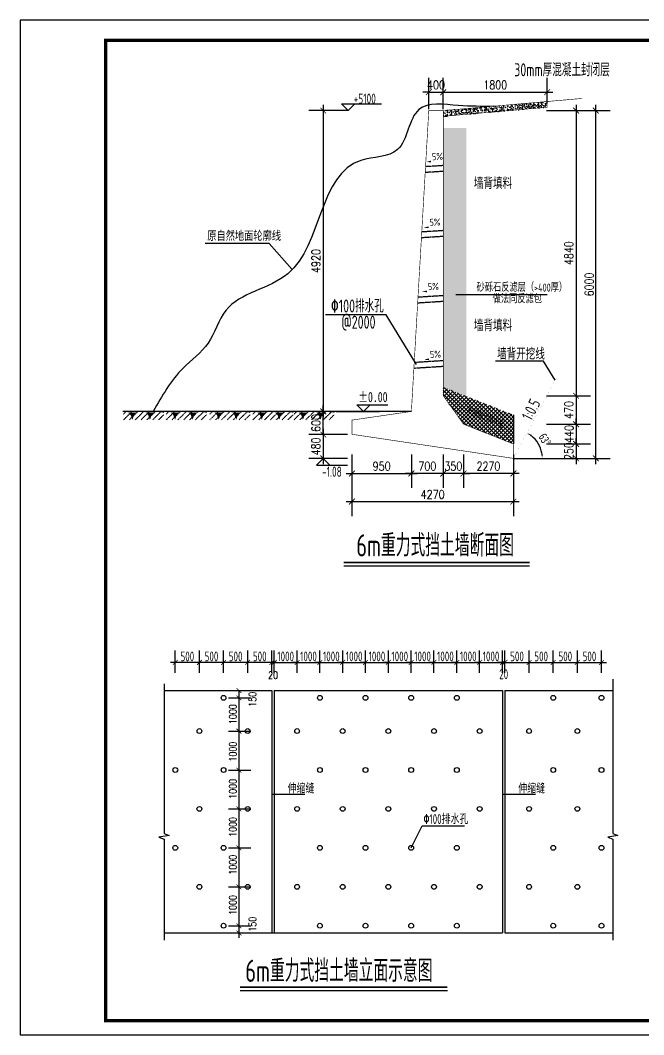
# Model space of a CAD drawing. Extents: x 468464 to 890083, y 3371610 to 6748633.
# Drawn here: x 470153.2 to 470335.8, y 3371613.8 to 3371910.8 of the extents above; entities that cross this region are included whole.
import ezdxf

# ---------------------------------------------------------------- set-up
doc = ezdxf.new("R2010")
doc.units = 0
doc.header["$PDSIZE"] = 0.2
doc.linetypes.add('DASH', pattern=[0.35, 0.25, -0.1])
doc.layers.get('0').update_dxf_attribs({"linetype": 'CONTINUOUS'})
doc.layers.get('Defpoints').update_dxf_attribs({"linetype": 'CONTINUOUS'})
for name, color, linetype in [('DIM', 3, 'CONTINUOUS'), ('PUB_DIM', 3, 'CONTINUOUS'), ('PUB_HATCH', 8, 'CONTINUOUS'), ('PUB_TEXT', 7, 'CONTINUOUS'), ('TEXT', 4, 'CONTINUOUS'), ('图框', 7, 'CONTINUOUS')]:
    doc.layers.add(name, color=color, linetype=linetype)
doc.styles.add('DIM_FONT', font='SIMPLEX', dxfattribs={"width": 0.8})
doc.styles.add('SM', font='tssdeng2.shx', dxfattribs={"width": 0.7, "bigfont": 'tssdchn.shx'})
doc.styles.get("Standard").update_dxf_attribs({"font": '', "width": 0.75})
doc.styles.add('tss', font='tssdeng.shx', dxfattribs={"width": 0.7, "bigfont": 'tssdchn.shx'})
doc.styles.add('TSSD_Norm', font='Tssdeng.shx', dxfattribs={"bigfont": 'hztxt.shx'})
doc.styles.add('宋体-0.71', font='', dxfattribs={"width": 0.71})
doc.styles.get('Standard').set_extended_font_data('SimSun')
doc.styles.get('宋体-0.71').set_extended_font_data('SimSun')
doc.dimstyles.get("Standard").update_dxf_attribs({"dimtxt": 2, "dimasz": 0.18, "dimexe": 0.18, "dimexo": 0.0625, "dimgap": 0.09, "dimtad": 0, "dimtih": 1, "dimtoh": 1, "dimzin": 0, "dimdsep": 46, "dimtxsty": 'Standard', "dimcen": 0.09, "dimadec": 0, "dimazin": 0, "dimtfac": 1, "dimtofl": 0, "dimtmove": 0, "dimatfit": 3, "dimfxl": 0.18, "dimtolj": 1, "dimtzin": 0, "dimarcsym": 0})

# ---------------------------------------------------------------- blocks, each defined once
blk = doc.blocks.new('_ARCHTICK')
at = {"color": 0, "linetype": 'ByBlock', "const_width": 0.15}
blk.add_lwpolyline([(-0.5, -0.5), (0.5, 0.5)], dxfattribs=at)
blk = doc.blocks.new('A$C4B151767')
at = {"layer": 'PUB_HATCH', "linetype": 'DASH'}
for p, q in [((271, 47), (497, 406)), ((476, 93), (702, 452)), ((681, 140), (907, 499)), ((886, 187), (1112, 546)), ((1090, 233), (1316, 592)), ((1295, 280), (1436, 504)), ((20, 205), (88, 312)), ((67, 0), (293, 359))]:
    blk.add_line(p, q, dxfattribs=at)
for points in [[(0, 293), (614, 432), (174, 286), (460, 351)], [(614, 432), (1229, 572), (788, 426), (1075, 491)], [(788, 426), (1075, 491), (889, 360), (1012, 388)], [(889, 360), (1012, 388), (988, 210)], [(1229, 572), (1411, 614), (1402, 566), (1421, 570)], [(1402, 566), (1421, 570), (1425, 551)], [(174, 286), (460, 351), (275, 220), (398, 248)], [(275, 220), (398, 248), (374, 70)]]:
    blk.add_solid(points, dxfattribs=at)
blk = doc.blocks.new('*D8')
at = {"color": 0, "lineweight": -2}
blk.add_arc((470297.62, 3371782.5), 8.47, 10.1576, 51.6545, dxfattribs=at)
at = {"color": 0}
for points in [[(470302.74, 3371788.93), (470303.01, 3371789.35), (470301.62, 3371789.96)], [(470306.21, 3371784.01), (470305.71, 3371783.97), (470306.09, 3371782.5)]]:
    blk.add_solid(points, dxfattribs=at)
at = {"layer": 'Defpoints', "color": 0}
for p in [(470308.88, 3371803.51), (470303.99, 3371788.08), (470297.62, 3371782.5), (470297.62, 3371782.5), (470331.64, 3371782.5)]:
    blk.add_point(p, dxfattribs=at)
at = {"color": 0, "insert": (470306.82, 3371788), "char_height": 2.5, "attachment_point": 5, "rotation": 300.9061}
blk.add_mtext('\\A1;63°', dxfattribs=at)

msp = doc.modelspace()

# ---------------------------------------------------------------- hatches: boundary and pattern name
h = msp.add_hatch()
h.set_pattern_fill('AR-CONC', color=2, scale=0.008485, style=0)
h.set_pattern_definition([(50, (487739.6961, 3397215.1617), (1.545809313, -0.135240726), [0.16163636, -1.778]), (355, (487739.6961, 3397215.1617), (-0.29903004, 1.62108667), [0.12930909, -1.4224]), (100.451, (487739.8249, 3397215.1504), (1.24678486, 1.48583856), [0.1373697, -1.51106667]), (46.1842, (487739.696, 3397215.5927), (2.30006459, -0.35672278), [0.24245455, -2.667]), (96.6356, (487739.8878, 3397215.563), (2.01433896, 2.09936835), [0.20605455, -2.2666]), (351.184, (487739.696, 3397215.5927), (2.01434211, 2.09936464), [0.19396364, -2.1336]), (21, (487739.9116, 3397215.4849), (1.286429283, -0.86770743), [0.16163636, -1.778]), (326, (487739.9116, 3397215.485), (0.52438085, 1.562806985), [0.12930909, -1.4224]), (71.4514, (487740.0188, 3397215.4126), (1.81080659, 0.695103035), [0.1373697, -1.51106667]), (37.5, (487739.6961, 3397215.16166), (0.026206331, 0.717436693), [0, -1.405158788, 0, -1.443951515, 0, -1.42778788]), (7.5, (487739.6961, 3397215.1617), (0.566954712, 0.850016998), [0, -0.823267879, 0, -1.372831515, 0, -0.544175758]), (327.5, (487739.2155, 3397215.16166), (1.150465656, -0.048607525), [0, -0.53878788, 0, -1.681018182, 0, -2.230581818]), (317.5, (487739, 3397215.1617), (1.25685366, 0.215739924), [0, -0.700424242, 0, -1.116368485, 0, -1.584036364])])
h.paths.add_polyline_path([(470307.514, 3371885.303), (470307.514, 3371886.977), (470277.085, 3371884.315), (470277.085, 3371882.641)])
h.paths.add_polyline_path([(470286.247, 3371878.362), (470286.247, 3371884.871), (470290.065, 3371884.871), (470290.065, 3371878.362)], flags=9)
h = msp.add_hatch()
h.set_pattern_fill('AR-CONC', color=5, scale=0.01697, style=0)
h.set_pattern_definition([(50, (487589.0573, 3397274.2068), (3.09161863, -0.27048145), [0.32327273, -3.556]), (355, (487589.0573, 3397274.2068), (-0.59806008, 3.24217333), [0.25861818, -2.8448]), (100.451, (487589.315, 3397274.1843), (2.49356973, 2.97167713), [0.2747394, -3.02213333]), (46.1842, (487589.0573, 3397275.069), (4.6001292, -0.71344556), [0.4849091, -5.334]), (96.6356, (487589.4407, 3397275.0094), (4.0286779, 4.1987367), [0.4121091, -4.5332]), (351.184, (487589.0573, 3397275.069), (4.0286842, 4.1987293), [0.3879273, -4.2672]), (21, (487589.4884, 3397274.8533), (2.57285857, -1.73541486), [0.32327273, -3.556]), (326, (487589.4884, 3397274.8533), (1.0487617, 3.12561397), [0.25861818, -2.8448]), (71.4514, (487589.7028, 3397274.7087), (3.62161318, 1.39020607), [0.2747394, -3.02213333]), (37.5, (487589.0573, 3397274.2068), (0.05241266, 1.434873387), [0, -2.81031758, 0, -2.88790303, 0, -2.85557576]), (7.5, (487589.0573, 3397274.2068), (1.133909424, 1.700034), [0, -1.64653576, 0, -2.74566303, 0, -1.088351515]), (327.5, (487588.0961, 3397274.2068), (2.30093131, -0.09721505), [0, -1.07757576, 0, -3.36203636, 0, -4.46116364]), (317.5, (487587.665, 3397274.2068), (2.51370732, 0.43147985), [0, -1.40084848, 0, -2.23273697, 0, -3.16807273])])
h.paths.add_polyline_path([(470277.085, 3371803.342), (470283.873, 3371800.658), (470283.873, 3371879.224), (470277.085, 3371879.224)])
h = msp.add_hatch()
h.set_pattern_fill('ANSI37', color=5, scale=0.254545, style=0)
h.set_pattern_definition([(45, (487589.0573, 3397274.2068), (-0.571470844, 0.571470844), []), (135, (487589.0573, 3397274.2068), (-0.571470844, -0.571470844), [])])
h.paths.add_polyline_path([(470283.024, 3371800.994), (470277.085, 3371803.342), (470277.085, 3371800.824), (470283.024, 3371792.509), (470297.618, 3371786.739), (470297.618, 3371795.224)])
h.paths.add_polyline_path([(470283.308, 3371795.585), (470289.819, 3371792.723), (470290.899, 3371795.179), (470284.388, 3371798.041)], flags=24)

# ---------------------------------------------------------------- linework, layer by layer
at = {"color": 3}
for p, q in [((470272.843, 3371884.745), (470272.843, 3371893.948)), ((470277.085, 3371884.745), (470277.085, 3371893.948)), ((470277.085, 3371887.163), (470277.085, 3371893.948)), ((470307.514, 3371886.369), (470307.514, 3371893.948)), ((470272.843, 3371889.705), (470271.146, 3371889.705)), ((470272.843, 3371889.705), (470277.085, 3371889.705)), ((470275.388, 3371889.705), (470309.211, 3371889.705)), ((470277.085, 3371889.705), (470278.782, 3371889.705)), ((470241.936, 3371886.012), (470241.936, 3371794.545)), ((470315.978, 3371886.012), (470315.978, 3371799.127)), ((470321.754, 3371780.8), (470321.754, 3371886.012)), ((470249.255, 3371884.315), (470237.693, 3371884.315)), ((470307.273, 3371884.315), (470325.997, 3371884.315)), ((470307.273, 3371884.315), (470320.221, 3371884.315)), ((470315.978, 3371802.521), (470315.978, 3371790.812)), ((470307.273, 3371800.824), (470320.221, 3371800.824)), ((470307.273, 3371800.824), (470320.221, 3371800.824)), ((470241.936, 3371796.242), (470241.936, 3371797.939)), ((470249.255, 3371796.242), (470237.693, 3371796.242)), ((470247.558, 3371796.242), (470237.693, 3371796.242)), ((470241.936, 3371789.454), (470241.936, 3371796.242)), ((470315.978, 3371792.509), (470315.978, 3371794.206)), ((470241.936, 3371791.151), (470241.936, 3371780.8)), ((470307.273, 3371792.509), (470320.221, 3371792.509)), ((470307.273, 3371792.509), (470320.221, 3371792.509)), ((470315.978, 3371792.509), (470315.978, 3371786.739)), ((470249.077, 3371789.454), (470237.693, 3371789.454)), ((470247.558, 3371789.454), (470237.693, 3371789.454)), ((470241.936, 3371789.454), (470241.936, 3371787.757)), ((470315.978, 3371786.739), (470315.978, 3371788.436)), ((470307.273, 3371786.739), (470320.221, 3371786.739)), ((470307.273, 3371786.739), (470320.221, 3371786.739)), ((470315.978, 3371786.739), (470315.978, 3371782.497)), ((470315.978, 3371786.739), (470315.978, 3371785.042)), ((470249.077, 3371782.497), (470237.693, 3371782.497)), ((470250.333, 3371783.595), (470250.333, 3371773.829)), ((470267.752, 3371783.595), (470267.752, 3371773.829)), ((470267.752, 3371783.595), (470267.752, 3371773.829)), ((470277.085, 3371783.595), (470277.085, 3371773.829)), ((470277.085, 3371783.595), (470277.085, 3371773.829)), ((470283.024, 3371783.595), (470283.024, 3371773.829)), ((470283.024, 3371783.595), (470283.024, 3371773.829)), ((470297.618, 3371783.595), (470297.618, 3371773.829)), ((470299.315, 3371782.497), (470312.263, 3371782.497)), ((470299.315, 3371782.497), (470325.997, 3371782.497)), ((470315.978, 3371782.497), (470315.978, 3371780.8)), ((470248.636, 3371778.072), (470269.449, 3371778.072)), ((470250.333, 3371777.482), (470250.333, 3371765.588)), ((470278.782, 3371778.072), (470266.055, 3371778.072)), ((470277.085, 3371778.072), (470275.388, 3371778.072)), ((470283.024, 3371778.072), (470277.085, 3371778.072)), ((470299.315, 3371778.072), (470281.327, 3371778.072)), ((470283.024, 3371778.072), (470284.721, 3371778.072)), ((470297.618, 3371777.482), (470297.618, 3371765.588)), ((470248.636, 3371769.83), (470299.315, 3371769.83)), ((470198.608, 3371719.673), (470198.608, 3371726.287)), ((470205.678, 3371719.673), (470205.678, 3371726.287)), ((470205.678, 3371719.673), (470205.678, 3371726.287)), ((470212.749, 3371719.673), (470212.749, 3371726.287)), ((470212.749, 3371719.673), (470212.749, 3371726.287)), ((470219.82, 3371719.673), (470219.82, 3371726.287)), ((470219.82, 3371719.673), (470219.82, 3371726.287)), ((470226.891, 3371719.673), (470226.891, 3371726.287)), ((470226.891, 3371721.795), (470226.891, 3371726.287)), ((470227.598, 3371719.673), (470227.598, 3371726.287)), ((470227.598, 3371721.795), (470227.598, 3371726.287)), ((470234.279, 3371719.673), (470234.279, 3371726.287)), ((470234.279, 3371719.673), (470234.279, 3371726.287)), ((470240.961, 3371719.673), (470240.961, 3371726.287)), ((470240.961, 3371719.673), (470240.961, 3371726.287)), ((470247.643, 3371719.673), (470247.643, 3371726.287)), ((470247.643, 3371719.673), (470247.643, 3371726.287)), ((470254.325, 3371719.673), (470254.325, 3371726.287)), ((470254.325, 3371719.673), (470254.325, 3371726.287)), ((470261.007, 3371719.673), (470261.007, 3371726.287)), ((470261.007, 3371719.673), (470261.007, 3371726.287)), ((470267.689, 3371719.673), (470267.689, 3371726.287)), ((470267.689, 3371719.673), (470267.689, 3371726.287)), ((470274.37, 3371719.673), (470274.37, 3371726.287)), ((470274.37, 3371719.673), (470274.37, 3371726.287)), ((470281.052, 3371719.673), (470281.052, 3371726.287)), ((470281.052, 3371719.673), (470281.052, 3371726.287)), ((470287.734, 3371719.673), (470287.734, 3371726.287)), ((470287.734, 3371719.673), (470287.734, 3371726.287)), ((470294.416, 3371719.673), (470294.416, 3371726.287)), ((470294.439, 3371719.673), (470294.439, 3371726.287)), ((470295.146, 3371719.673), (470295.146, 3371726.287)), ((470295.146, 3371719.673), (470295.146, 3371726.287)), ((470302.216, 3371719.673), (470302.216, 3371726.287)), ((470302.216, 3371719.673), (470302.216, 3371726.287)), ((470309.287, 3371719.673), (470309.287, 3371726.287)), ((470309.287, 3371719.673), (470309.287, 3371726.287)), ((470316.358, 3371719.673), (470316.358, 3371726.287)), ((470316.358, 3371719.673), (470316.358, 3371726.287)), ((470323.428, 3371719.673), (470323.428, 3371726.287)), ((470207.093, 3371722.752), (470197.194, 3371722.752)), ((470214.163, 3371722.752), (470204.264, 3371722.752)), ((470221.234, 3371722.752), (470211.335, 3371722.752)), ((470228.305, 3371722.752), (470218.406, 3371722.752)), ((470226.891, 3371722.752), (470225.476, 3371722.752)), ((470227.598, 3371722.752), (470226.184, 3371722.752)), ((470226.891, 3371722.752), (470227.598, 3371722.752)), ((470227.598, 3371722.752), (470234.279, 3371722.752)), ((470227.598, 3371722.752), (470229.012, 3371722.752)), ((470234.279, 3371722.752), (470232.865, 3371722.752)), ((470234.279, 3371722.752), (470235.694, 3371722.752)), ((470234.279, 3371722.752), (470240.961, 3371722.752)), ((470240.961, 3371722.752), (470239.547, 3371722.752)), ((470240.961, 3371722.752), (470242.375, 3371722.752)), ((470240.961, 3371722.752), (470247.643, 3371722.752)), ((470247.643, 3371722.752), (470246.229, 3371722.752)), ((470247.643, 3371722.752), (470249.057, 3371722.752)), ((470247.643, 3371722.752), (470254.325, 3371722.752)), ((470254.325, 3371722.752), (470252.911, 3371722.752)), ((470254.325, 3371722.752), (470255.739, 3371722.752)), ((470254.325, 3371722.752), (470261.007, 3371722.752)), ((470261.007, 3371722.752), (470259.593, 3371722.752)), ((470261.007, 3371722.752), (470262.421, 3371722.752)), ((470261.007, 3371722.752), (470267.689, 3371722.752)), ((470267.689, 3371722.752), (470266.274, 3371722.752)), ((470267.689, 3371722.752), (470269.103, 3371722.752)), ((470267.689, 3371722.752), (470274.37, 3371722.752)), ((470274.37, 3371722.752), (470272.956, 3371722.752)), ((470274.37, 3371722.752), (470275.785, 3371722.752)), ((470274.37, 3371722.752), (470281.052, 3371722.752)), ((470281.052, 3371722.752), (470279.638, 3371722.752)), ((470281.052, 3371722.752), (470282.466, 3371722.752)), ((470281.052, 3371722.752), (470287.734, 3371722.752)), ((470287.734, 3371722.752), (470286.32, 3371722.752)), ((470287.734, 3371722.752), (470289.148, 3371722.752)), ((470287.734, 3371722.752), (470294.416, 3371722.752)), ((470294.439, 3371722.752), (470293.024, 3371722.752)), ((470293.732, 3371722.752), (470303.63, 3371722.752)), ((470294.416, 3371722.752), (470295.83, 3371722.752)), ((470294.439, 3371722.752), (470295.146, 3371722.752)), ((470295.146, 3371722.752), (470296.56, 3371722.752)), ((470300.802, 3371722.752), (470310.701, 3371722.752)), ((470307.873, 3371722.752), (470317.772, 3371722.752)), ((470314.944, 3371722.752), (470324.843, 3371722.752)), ((470214.165, 3371714.493), (470220.77, 3371714.493)), ((470217.235, 3371714.493), (470217.235, 3371672.533)), ((470214.165, 3371712.352), (470220.77, 3371712.352)), ((470214.165, 3371702.664), (470220.77, 3371702.664)), ((470214.165, 3371702.664), (470220.77, 3371702.664)), ((470214.165, 3371691.195), (470220.77, 3371691.195)), ((470227.184, 3371684.192), (470236.51, 3371684.192)), ((470294.732, 3371684.192), (470304.058, 3371684.192)), ((470214.165, 3371679.864), (470220.77, 3371679.864)), ((470217.235, 3371675.361), (470217.235, 3371658.391)), ((470267.689, 3371668.464), (470270.897, 3371674.872)), ((470270.897, 3371674.872), (470283.336, 3371674.872)), ((470214.165, 3371668.464), (470220.77, 3371668.464)), ((470214.165, 3371668.464), (470220.77, 3371668.464)), ((470217.235, 3371661.219), (470217.235, 3371644.25)), ((470214.165, 3371657.064), (470220.77, 3371657.064)), ((470214.165, 3371657.064), (470220.77, 3371657.064)), ((470214.165, 3371645.664), (470220.77, 3371645.664)), ((470214.165, 3371645.664), (470220.77, 3371645.664)), ((470217.235, 3371647.078), (470217.235, 3371642.129)), ((470214.165, 3371643.543), (470220.77, 3371643.543))]:
    msp.add_line(p, q, dxfattribs=at)
for p, q in [((470249.255, 3371884.315), (470247.3, 3371886.27)), ((470247.3, 3371886.27), (470258.959, 3371886.27)), ((470251.21, 3371886.27), (470249.255, 3371884.315)), ((470260.372, 3371824.478), (470242.575, 3371824.478)), ((470269.223, 3371809.968), (470260.372, 3371824.478)), ((470253.731, 3371796.242), (470251.776, 3371798.197)), ((470251.776, 3371798.197), (470260.83, 3371798.197)), ((470255.686, 3371798.197), (470253.731, 3371796.242)), ((470267.752, 3371796.242), (470183.297, 3371796.242)), ((470245.691, 3371796.242), (470258.418, 3371796.242)), ((470241.936, 3371782.497), (470239.981, 3371780.542)), ((470243.891, 3371780.542), (470241.936, 3371782.497)), ((470239.981, 3371780.542), (470249.034, 3371780.542)), ((470195.314, 3371714.493), (470226.891, 3371714.493)), ((470226.891, 3371714.493), (470226.891, 3371643.543)), ((470227.598, 3371714.493), (470227.598, 3371643.543)), ((470227.598, 3371714.493), (470294.439, 3371714.493)), ((470294.439, 3371714.493), (470294.439, 3371643.543)), ((470295.146, 3371714.493), (470295.146, 3371643.543)), ((470295.146, 3371714.493), (470326.723, 3371714.493)), ((470195.314, 3371643.543), (470294.439, 3371643.543))]:
    msp.add_line(p, q)
at = {"color": 4, "linetype": 'DASH', "ltscale": 0.3}
for p, q in [((470277.085, 3371868.214), (470271.893, 3371867.886)), ((470277.085, 3371866.514), (470271.794, 3371866.179)), ((470277.085, 3371847.469), (470270.689, 3371847.065)), ((470277.085, 3371849.169), (470270.788, 3371848.772)), ((470277.085, 3371830.125), (470269.683, 3371829.657)), ((470277.085, 3371828.424), (470269.585, 3371827.95)), ((470277.085, 3371809.38), (470268.48, 3371808.836)), ((470277.085, 3371811.08), (470268.565, 3371810.542))]:
    msp.add_line(p, q, dxfattribs=at)
at = {"color": 0}
for p, q in [((470306.445, 3371810.939), (470292.374, 3371810.939)), ((470309.868, 3371805.354), (470306.445, 3371810.939)), ((470297.618, 3371782.497), (470306.734, 3371782.497)), ((470295.146, 3371643.543), (470326.723, 3371643.543))]:
    msp.add_line(p, q, dxfattribs=at)
at = {"color": 5}
msp.add_line((470297.618, 3371795.224), (470297.618, 3371786.739), dxfattribs=at)
at = {"color": 2, "flags": 128}
for points, const_width in [([(470294.167, 3371884.843), (470297.327, 3371893.82), (470326.109, 3371893.82)], 0.00017), ([(470277.085, 3371884.315), (470307.514, 3371886.977)], 0.17), ([(470307.514, 3371886.977), (470317.845, 3371887.881)], 0.17), ([(470307.514, 3371885.303), (470307.514, 3371886.977)], 0.17), ([(470297.618, 3371782.497), (470297.618, 3371786.739), (470283.024, 3371792.509), (470277.085, 3371800.824), (470277.085, 3371884.315), (470272.843, 3371884.315), (470267.752, 3371796.242), (470250.333, 3371793.697), (470250.333, 3371789.547), (470297.618, 3371782.497)], 0.17), ([(470277.085, 3371882.641), (470307.514, 3371885.303)], 0.17)]:
    msp.add_lwpolyline(points, dxfattribs=dict(at, const_width=const_width))
at = {"color": 5, "const_width": 0.0017, "flags": 128}
for points in [[(470277.085, 3371884.315), (470277.085, 3371879.224), (470283.873, 3371879.224), (470283.873, 3371800.658)], [(470277.085, 3371803.342), (470297.618, 3371795.224)], [(470283.024, 3371800.994), (470277.085, 3371803.342)], [(470297.618, 3371795.224), (470283.024, 3371800.994)]]:
    msp.add_lwpolyline(points, dxfattribs=at)
at = {"color": 4, "flags": 128}
for points in [[(470272.029, 3371869.28, 0, 0.509, 0), (470273.507, 3371869.416, 0.17, 0.17, 0)], [(470271.286, 3371850.039, 0, 0.509, 0), (470272.764, 3371850.175, 0.17, 0.17, 0)], [(470270.815, 3371831.242, 0, 0.509, 0), (470272.292, 3371831.377, 0.17, 0.17, 0)], [(470271.44, 3371811.373, 0, 0.509, 0), (470272.917, 3371811.509, 0.17, 0.17, 0)]]:
    msp.add_lwpolyline(points, format="xyseb", dxfattribs=at)
for points, const_width in [([(470272.029, 3371869.28), (470277.12, 3371869.746)], 0.00017), ([(470271.286, 3371850.039), (470276.377, 3371850.505)], 0.00017), ([(470270.815, 3371831.242), (470275.905, 3371831.707)], 0.00017), ([(470271.44, 3371811.373), (470276.53, 3371811.839)], 0.00017), ([(470297.618, 3371782.497), (470310.801, 3371807.096)], 0.012)]:
    msp.add_lwpolyline(points, dxfattribs=dict(at, const_width=const_width))
at = {"color": 6, "const_width": 0.00017, "flags": 128}
for points in [[(470271.44, 3371811.373), (470271.44, 3371811.373), (470271.457, 3371811.375)], [(470271.44, 3371811.373), (470271.44, 3371811.373), (470271.447, 3371811.374)]]:
    msp.add_lwpolyline(points, dxfattribs=at)
at = {"color": 3, "const_width": 0.495}
for points in [[(470247.957, 3371751.989), (470302.386, 3371751.989)], [(470217.583, 3371627.645), (470278.296, 3371627.645)]]:
    msp.add_lwpolyline(points, dxfattribs=at)
at = {"color": 3}
for points in [[(470247.957, 3371750.999), (470302.386, 3371750.999)], [(470217.583, 3371626.655), (470278.296, 3371626.655)]]:
    msp.add_lwpolyline(points, dxfattribs=at)
for centre in [(470212.749, 3371712.372), (470240.961, 3371712.372), (470254.325, 3371712.372), (470267.689, 3371712.372), (470281.052, 3371712.372), (470309.287, 3371712.372), (470323.428, 3371712.372), (470205.678, 3371702.664), (470219.82, 3371702.664), (470234.279, 3371702.664), (470247.643, 3371702.664), (470261.007, 3371702.664), (470274.37, 3371702.664), (470287.734, 3371702.664), (470302.216, 3371702.664), (470316.358, 3371702.664), (470198.608, 3371691.264), (470212.749, 3371691.264), (470240.961, 3371691.264), (470254.325, 3371691.264), (470267.689, 3371691.264), (470281.052, 3371691.264), (470309.287, 3371691.264), (470323.428, 3371691.264), (470205.678, 3371679.864), (470219.82, 3371679.864), (470234.279, 3371679.864), (470247.643, 3371679.864), (470261.007, 3371679.864), (470274.37, 3371679.864), (470287.734, 3371679.864), (470302.216, 3371679.864), (470316.358, 3371679.864), (470198.608, 3371668.464), (470212.749, 3371668.464), (470240.961, 3371668.464), (470254.325, 3371668.464), (470267.689, 3371668.464), (470281.052, 3371668.464), (470309.287, 3371668.464), (470323.428, 3371668.464), (470205.678, 3371657.064), (470219.82, 3371657.064), (470234.279, 3371657.064), (470247.643, 3371657.064), (470261.007, 3371657.064), (470274.37, 3371657.064), (470287.734, 3371657.064), (470302.216, 3371657.064), (470316.358, 3371657.064), (470212.749, 3371645.664), (470240.961, 3371645.664), (470254.325, 3371645.664), (470267.689, 3371645.664), (470281.052, 3371645.664), (470309.287, 3371645.664), (470323.428, 3371645.664)]:
    msp.add_circle(centre, 0.707)
at = {"color": 0}
msp.add_spline([(470291.717, 3371885.571), (470281.493, 3371885.796), (470269.929, 3371884.617), (470263.694, 3371872.938), (470252.979, 3371869.727), (470231.56, 3371836.567), (470213.423, 3371825.804), (470208.242, 3371816.266), (470200.878, 3371808.909), (470192.18, 3371796.242)], degree=3, dxfattribs=at)
at = {"layer": 'DIM'}
for p, q in [((470226.102, 3371845.416), (470207.314, 3371845.416)), ((470232.884, 3371837.808), (470226.102, 3371845.416)), ((470280.726, 3371830.516), (470307.499, 3371830.516))]:
    msp.add_line(p, q, dxfattribs=at)
at = {"layer": 'PUB_DIM'}
for p, q in [((470195.314, 3371716.458), (470195.314, 3371672.621)), ((470326.723, 3371717.819), (470326.723, 3371672.621)), ((470196.798, 3371672.081), (470193.829, 3371671.557)), ((470195.314, 3371672.621), (470196.798, 3371672.081)), ((470328.207, 3371672.081), (470325.238, 3371671.557)), ((470326.723, 3371672.621), (470328.207, 3371672.081)), ((470193.829, 3371671.557), (470195.314, 3371671.03)), ((470195.314, 3371671.03), (470195.314, 3371641.421)), ((470325.238, 3371671.557), (470326.723, 3371671.03)), ((470326.723, 3371671.03), (470326.723, 3371641.421))]:
    msp.add_line(p, q, dxfattribs=at)
at = {"layer": '图框'}
msp.add_lwpolyline([(470573.223, 3371910.756), (470153.223, 3371910.756), (470153.223, 3371613.756), (470573.223, 3371613.756)], close=True, dxfattribs=at)
at = {"layer": '图框', "const_width": 1}
msp.add_lwpolyline([(470178.223, 3371617.89), (470568.223, 3371617.89), (470568.223, 3371904.89), (470178.223, 3371904.89)], close=True, dxfattribs=at)

# ---------------------------------------------------------------- block references
at = {"color": 3}
for p, xscale, yscale, zscale in [((470272.843, 3371889.705), 1.696969696960878, 1.696969696786255, 1.696969696969739), ((470307.514, 3371889.705), 1.696969696960878, 1.696969696786255, 1.696969696969739), ((470267.752, 3371778.072), 1.696969696960878, 1.696969696786255, 1.696969696969739), ((470277.085, 3371778.072), 1.696969696960878, 1.696969696786255, 1.696969696969739), ((470277.085, 3371778.072), 1.696969696960878, 1.696969696786255, 1.696969696969739), ((470297.618, 3371778.072), 1.696969696960878, 1.696969696786255, 1.696969696969739), ((470297.618, 3371769.83), 1.696969696960878, 1.696969696786255, 1.696969696969739), ((470205.678, 3371722.752), 1.414141414163169, 1.414141414221376, 1.414141414141449), ((470212.749, 3371722.752), 1.414141414163169, 1.414141414221376, 1.414141414141449), ((470219.82, 3371722.752), 1.414141414163169, 1.414141414221376, 1.414141414141449), ((470226.891, 3371722.752), 1.414141414163169, 1.414141414221376, 1.414141414141449), ((470226.891, 3371722.752), 1.414141414163169, 1.414141414221376, 1.414141414141449), ((470227.598, 3371722.752), 1.414141414163169, 1.414141414221376, 1.414141414141449), ((470234.279, 3371722.752), 1.414141414163169, 1.414141414221376, 1.414141414141449), ((470240.961, 3371722.752), 1.414141414163169, 1.414141414221376, 1.414141414141449), ((470247.643, 3371722.752), 1.414141414163169, 1.414141414221376, 1.414141414141449), ((470254.325, 3371722.752), 1.414141414163169, 1.414141414221376, 1.414141414141449), ((470261.007, 3371722.752), 1.414141414163169, 1.414141414221376, 1.414141414141449), ((470267.689, 3371722.752), 1.414141414163169, 1.414141414221376, 1.414141414141449), ((470274.37, 3371722.752), 1.414141414163169, 1.414141414221376, 1.414141414141449), ((470281.052, 3371722.752), 1.414141414163169, 1.414141414221376, 1.414141414141449), ((470287.734, 3371722.752), 1.414141414163169, 1.414141414221376, 1.414141414141449), ((470294.439, 3371722.752), 1.414141414163169, 1.414141414221376, 1.414141414141449), ((470302.216, 3371722.752), 1.414141414163169, 1.414141414221376, 1.414141414141449), ((470309.287, 3371722.752), 1.414141414163169, 1.414141414221376, 1.414141414141449), ((470316.358, 3371722.752), 1.414141414163169, 1.414141414221376, 1.414141414141449), ((470323.428, 3371722.752), 1.414141414163169, 1.414141414221376, 1.414141414141449)]:
    msp.add_blockref('_ARCHTICK', p, dxfattribs=dict(at, xscale=xscale, yscale=yscale, zscale=zscale))
for p, xscale, yscale, zscale, rotation in [((470277.085, 3371889.705), 1.696969696960878, 1.696969696786255, 1.696969696969739, 180), ((470277.085, 3371889.705), 1.696969696960878, 1.696969696786255, 1.696969696969739, 180), ((470241.936, 3371884.315), 1.696969696786255, 1.696969696786255, 1.696969696969739, 90), ((470315.978, 3371884.315), 1.696969696786255, 1.696969696786255, 1.696969696969739, 90), ((470321.754, 3371884.315), 1.696969696786255, 1.696969696786255, 1.696969696969739, 90), ((470315.978, 3371800.824), 1.696969696786255, 1.696969696786255, 1.696969696969739, 90), ((470315.978, 3371800.824), 1.696969696786255, 1.696969696786255, 1.696969696969739, 270), ((470241.936, 3371796.242), 1.696969696786255, 1.696969696786255, 1.696969696969739, 270), ((470241.936, 3371796.242), 1.696969696786255, 1.696969696786255, 1.696969696969739, 270), ((470315.978, 3371792.509), 1.696969696786255, 1.696969696786255, 1.696969696969739, 270), ((470315.978, 3371792.509), 1.696969696786255, 1.696969696786255, 1.696969696969739, 270), ((470241.936, 3371789.454), 1.696969696786255, 1.696969696786255, 1.696969696969739, 90), ((470241.936, 3371789.454), 1.696969696786255, 1.696969696786255, 1.696969696969739, 90), ((470315.978, 3371786.739), 1.696969696786255, 1.696969696786255, 1.696969696969739, 270), ((470315.978, 3371786.739), 1.696969696786255, 1.696969696786255, 1.696969696969739, 90), ((470241.936, 3371782.497), 1.696969696786255, 1.696969696786255, 1.696969696969739, 270), ((470315.978, 3371782.497), 1.696969696786255, 1.696969696786255, 1.696969696969739, 90), ((470321.754, 3371782.497), 1.696969696786255, 1.696969696786255, 1.696969696969739, 270), ((470250.333, 3371778.072), 1.696969696960878, 1.696969696786255, 1.696969696969739, 180), ((470267.752, 3371778.072), 1.696969696960878, 1.696969696786255, 1.696969696969739, 180), ((470283.024, 3371778.072), 1.696969696960878, 1.696969696786255, 1.696969696969739, 180), ((470283.024, 3371778.072), 1.696969696960878, 1.696969696786255, 1.696969696969739, 180), ((470250.333, 3371769.83), 1.696969696960878, 1.696969696786255, 1.696969696969739, 180), ((470198.608, 3371722.752), 1.414141414163169, 1.414141414221376, 1.414141414141449, 180), ((470205.678, 3371722.752), 1.414141414163169, 1.414141414221376, 1.414141414141449, 180), ((470212.749, 3371722.752), 1.414141414163169, 1.414141414221376, 1.414141414141449, 180), ((470219.82, 3371722.752), 1.414141414163169, 1.414141414221376, 1.414141414141449, 180), ((470227.598, 3371722.752), 1.414141414163169, 1.414141414221376, 1.414141414141449, 180), ((470234.279, 3371722.752), 1.414141414163169, 1.414141414221376, 1.414141414141449, 180), ((470240.961, 3371722.752), 1.414141414163169, 1.414141414221376, 1.414141414141449, 180), ((470247.643, 3371722.752), 1.414141414163169, 1.414141414221376, 1.414141414141449, 180), ((470254.325, 3371722.752), 1.414141414163169, 1.414141414221376, 1.414141414141449, 180), ((470261.007, 3371722.752), 1.414141414163169, 1.414141414221376, 1.414141414141449, 180), ((470267.689, 3371722.752), 1.414141414163169, 1.414141414221376, 1.414141414141449, 180), ((470274.37, 3371722.752), 1.414141414163169, 1.414141414221376, 1.414141414141449, 180), ((470281.052, 3371722.752), 1.414141414163169, 1.414141414221376, 1.414141414141449, 180), ((470287.734, 3371722.752), 1.414141414163169, 1.414141414221376, 1.414141414141449, 180), ((470294.416, 3371722.752), 1.414141414163169, 1.414141414221376, 1.414141414141449, 180), ((470295.146, 3371722.752), 1.414141414163169, 1.414141414221376, 1.414141414141449, 180), ((470295.146, 3371722.752), 1.414141414163169, 1.414141414221376, 1.414141414141449, 180), ((470302.216, 3371722.752), 1.414141414163169, 1.414141414221376, 1.414141414141449, 180), ((470309.287, 3371722.752), 1.414141414163169, 1.414141414221376, 1.414141414141449, 180), ((470316.358, 3371722.752), 1.414141414163169, 1.414141414221376, 1.414141414141449, 180), ((470217.235, 3371714.493), 1.414141414221376, 1.414141414221376, 1.414141414141449, 90), ((470217.235, 3371712.352), 1.414141414221376, 1.414141414221376, 1.414141414141449, 90), ((470217.235, 3371702.664), 1.414141414221376, 1.414141414221376, 1.414141414141449, 270), ((470217.235, 3371702.664), 1.414141414221376, 1.414141414221376, 1.414141414141449, 90), ((470217.235, 3371691.195), 1.414141414221376, 1.414141414221376, 1.414141414141449, 90), ((470217.235, 3371679.864), 1.414141414221376, 1.414141414221376, 1.414141414141449, 90), ((470217.235, 3371668.464), 1.414141414221376, 1.414141414221376, 1.414141414141449, 270), ((470217.235, 3371668.464), 1.414141414221376, 1.414141414221376, 1.414141414141449, 90), ((470217.235, 3371657.064), 1.414141414221376, 1.414141414221376, 1.414141414141449, 270), ((470217.235, 3371657.064), 1.414141414221376, 1.414141414221376, 1.414141414141449, 90), ((470217.235, 3371645.664), 1.414141414221376, 1.414141414221376, 1.414141414141449, 270), ((470217.235, 3371645.664), 1.414141414221376, 1.414141414221376, 1.414141414141449, 90), ((470217.235, 3371643.543), 1.414141414221376, 1.414141414221376, 1.414141414141449, 270)]:
    msp.add_blockref('_ARCHTICK', p, dxfattribs=dict(at, xscale=xscale, yscale=yscale, zscale=zscale, rotation=rotation))
at = {"xscale": 0.008145454609262016, "yscale": 0.008145454805344343, "zscale": 0.008145454545454744, "rotation": 347.1664161258192}
for p in [(470182.959, 3371793.919), (470195.445, 3371793.919), (470208.224, 3371793.919), (470220.837, 3371793.919), (470232.896, 3371793.919)]:
    msp.add_blockref('A$C4B151767', p, dxfattribs=at)

# ---------------------------------------------------------------- texts
for s, height, style, width, p in [('+5100 ', 2.9697, 'tss', 0.7, (470250.848, 3371886.33)), ('原自然地面轮廓线', 2.9697, 'tss', 0.7, (470207.97, 3371846.158)), ('%%130100排水孔', 3.81818, 'tss', 0.7, (470244.195, 3371825.204)), ('@2000', 3.8182, 'tss', 0.7, (470247.244, 3371820.448)), ('±0.00', 2.9697, '宋体-0.71', 0.71, (470252.168, 3371798.979)), ('-1.08', 2.9697, 'tss', 0.7, (470241.581, 3371777.107))]:
    msp.add_text(s, height=height, dxfattribs=dict(style=style, width=width)).set_placement(p)
at = {"color": 7, "attachment_point": 5, "style": 'DIM_FONT'}
for s, insert, char_height in [('\\A1;400', (470274.964, 3371891.827), 2.5455), ('\\A1;1800', (470292.3, 3371891.827), 2.5455), ('\\A1;950', (470259.042, 3371780.193), 2.5455), ('\\A1;700', (470272.418, 3371780.193), 2.5455), ('\\A1;350', (470280.055, 3371780.193), 2.5455), ('\\A1;2270', (470290.321, 3371780.193), 2.5455), ('\\A1;4270', (470273.976, 3371771.951), 2.5455), ('\\A1;20', (470227.244, 3371719.045), 2.1212)]:
    msp.add_mtext(s, dxfattribs=dict(at, insert=insert, char_height=char_height))
at = {"color": 7, "attachment_point": 5, "rotation": 90, "style": 'DIM_FONT'}
for s, insert, char_height in [('\\A1;4840', (470313.857, 3371842.569), 2.5455), ('\\A1;4920', (470239.814, 3371840.279), 2.5455), ('\\A1;6000', (470319.832, 3371833.406), 2.5455), ('\\A1;470', (470313.857, 3371796.666), 2.5455), ('\\A1;600', (470239.814, 3371792.848), 2.5455), ('\\A1;440', (470313.924, 3371789.624), 2.5455), ('\\A1;480', (470239.814, 3371785.976), 2.5455), ('\\A1;250', (470313.857, 3371784.618), 2.5455), ('\\A1;150', (470221.239, 3371711.959), 2.1212), ('\\A1;1000', (470215.467, 3371707.594), 2.1212), ('\\A1;1000', (470215.467, 3371696.63), 2.1212), ('\\A1;1000', (470215.467, 3371685.722), 2.1212), ('\\A1;1000', (470215.467, 3371674.578), 2.1212), ('\\A1;1000', (470215.467, 3371663.516), 2.1212), ('\\A1;1000', (470215.467, 3371651.725), 2.1212), ('\\A1;150', (470221.239, 3371646.117), 2.1212)]:
    msp.add_mtext(s, dxfattribs=dict(at, insert=insert, char_height=char_height))
at = {"layer": 'PUB_TEXT', "color": 0, "style": 'tss', "width": 0.7}
for s, height, p in [('30mm厚混凝土封闭层', 3.81818, (470297.855, 3371894.353)), ('伸缩缝', 2.8636, (470231.529, 3371684.407)), ('伸缩缝', 2.8636, (470299.077, 3371684.407)), ('%%130100排水孔', 2.86364, (470271.314, 3371675.454))]:
    msp.add_text(s, height=height, dxfattribs=at).set_placement(p)
msp.add_text('夯填粘土隔水层', height=1.7818, rotation=336.27429, dxfattribs=at).set_placement((470283.895, 3371795.945))
at = {"layer": 'PUB_TEXT', "color": 0, "char_height": 2.8636, "attachment_point": 5, "style": 'tss'}
for s, insert in [('\\A1;500', (470202.143, 3371724.519)), ('\\A1;500', (470209.214, 3371724.519)), ('\\A1;500', (470216.285, 3371724.519)), ('\\A1;500', (470223.355, 3371724.519)), ('\\A1;1000', (470230.939, 3371724.519)), ('\\A1;1000', (470237.62, 3371724.519)), ('\\A1;1000', (470244.302, 3371724.519)), ('\\A1;1000', (470250.984, 3371724.519)), ('\\A1;1000', (470257.666, 3371724.519)), ('\\A1;1000', (470264.348, 3371724.519)), ('\\A1;1000', (470271.029, 3371724.519)), ('\\A1;1000', (470277.711, 3371724.519)), ('\\A1;1000', (470284.393, 3371724.519)), ('\\A1;1000', (470291.075, 3371724.519)), ('\\A1;500', (470298.681, 3371724.519)), ('\\A1;500', (470305.752, 3371724.519)), ('\\A1;500', (470312.822, 3371724.519)), ('\\A1;500', (470319.893, 3371724.519)), ('\\A1;20', (470294.792, 3371719.277))]:
    msp.add_mtext(s, dxfattribs=dict(at, insert=insert))
at = {"layer": 'TEXT', "color": 4, "style": 'TSSD_Norm', "width": 0.75}
for p in [(470273.844, 3371869.762), (470273.101, 3371850.521), (470272.629, 3371831.723), (470273.254, 3371811.855)]:
    msp.add_text('5%', height=2.0788, rotation=3, dxfattribs=at).set_placement(p)
at = {"layer": 'TEXT', "style": 'TSSD_Norm', "width": 0.75}
for s, height, p in [('墙背填料', 3.3939, (470286.062, 3371861.364)), ('砂砾石反滤层（>400厚）', 2.37576, (470286.849, 3371831.308)), ('做法同反滤包', 2.3758, (470291.554, 3371827.944)), ('墙背填料', 3.3939, (470286.062, 3371819.727))]:
    msp.add_text(s, height=height, dxfattribs=at).set_placement(p)
at = {"layer": 'TEXT', "color": 0}
for s, height, style, width, p in [('墙背开挖线', 3.3939, 'TSSD_Norm', 0.75, (470292.843, 3371811.408)), ('6m重力式挡土墙断面图', 6.50505, 'SM', 0.7, (470251.614, 3371753.773)), ('6m重力式挡土墙立面示意图', 6.50505, 'SM', 0.7, (470219.123, 3371629.219))]:
    msp.add_text(s, height=height, dxfattribs=dict(at, style=style, width=width)).set_placement(p)
at = {"layer": 'TEXT', "color": 0, "style": 'TSSD_Norm', "width": 0.75}
msp.add_text('1:0.5', height=3.3939, rotation=63, dxfattribs=at).set_placement((470302.903, 3371793.279))

# ---------------------------------------------------------------- dimensions: what is measured, and where the dimension line sits
at = {"color": 3}
dim = msp.add_angular_dim_2l(base=(470303.992, 3371788.078), line1=((470297.618, 3371782.497), (470308.882, 3371803.513)), line2=((470297.618, 3371782.497), (470331.637, 3371782.497)), text='63°', dimstyle='Standard', override={"dimtxt": 2.5, "dimasz": 1.5, "dimexe": 1.5, "dimexo": 1.5, "dimgap": 1, "dimtad": 1, "dimtih": 0, "dimtoh": 0, "dimdec": 0, "dimcen": 0.5, "dimtdec": 0, "dimtmove": 2}, dxfattribs=at)
dim.commit()
dim.dimension.update_dxf_attribs({"geometry": '*D8', "text_midpoint": (470306.818, 3371788.004)})

doc.saveas('drawing.dxf')
